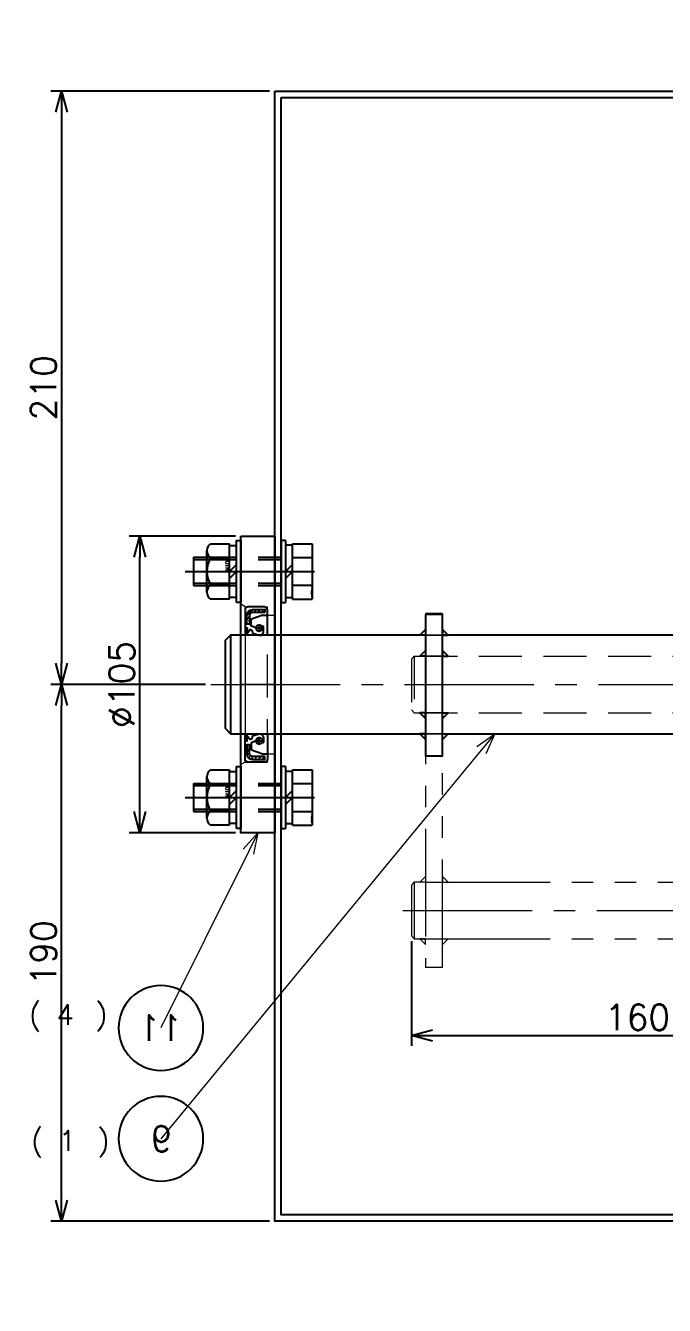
# Model space of a CAD drawing. Header units: millimetres. Extents: x 0 to 38884, y -3675 to 8056.
# Drawn here: x 9601.6 to 9827.7, y 2300.4 to 2753.3 of the extents above; entities that cross this region are included whole.
import ezdxf
from ezdxf import colors
from ezdxf.entities.mleader import LeaderData, LeaderLine
from ezdxf.enums import TextEntityAlignment as Align
from ezdxf.math import Vec2, Vec3

# ---------------------------------------------------------------- set-up
doc = ezdxf.new("R2010")
doc.units = ezdxf.units.MM
doc.header["$LTSCALE"] = 2.4
doc.header["$PDMODE"] = 99
doc.header["$PDSIZE"] = 1
for name, pattern in [('CENTER2', [28.575, 19.05, -3.175, 3.175, -3.175]), ('HIDDEN', [9.525, 6.35, -3.175]), ('PHANTOM2', [31.75, 15.875, -3.175, 3.175, -3.175, 3.175, -3.175])]:
    doc.linetypes.add(name, pattern=pattern)
for name, color, linetype, lineweight in [('04_HIDDEN', 2, 'HIDDEN', 13), ('05_CENTER', 4, 'CENTER2', 13), ('06_PHANTOM', 2, 'PHANTOM2', 13), ('07_TEXT', 3, 'Continuous', 13), ('08_DIM', 3, 'Continuous', 13)]:
    doc.layers.add(name, color=color, linetype=linetype, lineweight=lineweight)
doc.layers.add('10_DRAFT', color=8, linetype='Continuous', lineweight=0, plot=False)
doc.styles.add('KSS_TXT', font='txt.shx', dxfattribs={"bigfont": 'extfont2.shx'})
doc.styles.add('KSS_TXT_L', font='txt.shx', dxfattribs={"height": 3, "bigfont": 'extfont2.shx'})
doc.styles.get("Standard").update_dxf_attribs({"font": 'txt.shx', "bigfont": 'extfont2.shx'})
doc.dimstyles.new('KSS_DIM', dxfattribs={"dimscale": 2, "dimtxt": 3, "dimasz": 2.5, "dimexe": 1.25, "dimexo": 0.625, "dimtad": 1, "dimdsep": 46, "dimtxsty": 'KSS_TXT', "dimblk": 'OPEN30', "dimcen": 0, "dimazin": 2, "dimtfac": 0.75, "dimtmove": 0, "dimatfit": 3, "dimldrblk": 'OPEN30', "dimfxl": 1.25, "dimtolj": 1, "dimarcsym": 0})

# ---------------------------------------------------------------- blocks, each defined once
blk = doc.blocks.new('_Open30')
at = {"color": 0, "linetype": 'ByBlock', "lineweight": -2}
for p, q in [((-1, 0.268), (0, 0)), ((0, 0), (-1, -0.268)), ((0, 0), (-1, 0))]:
    blk.add_line(p, q, dxfattribs=at)
blk = doc.blocks.new('*D160')
at = {"layer": '08_DIM', "color": 0, "lineweight": -2, "transparency": 16777216}
for p, q in [((9615.87, 2520.11), (9610.55, 2520.11)), ((9614.3, 2337.61), (9614.3, 2512.61)), ((9687.87, 2330.11), (9610.55, 2330.11))]:
    blk.add_line(p, q, dxfattribs=at)
at = {"layer": 'Defpoints', "color": 0, "transparency": 16777216}
for p in [(9614.3, 2520.11), (9617.74, 2520.11), (9689.75, 2330.11)]:
    blk.add_point(p, dxfattribs=at)
at = {"layer": '08_DIM', "color": 0, "lineweight": -2, "transparency": 16777216, "xscale": 7.5, "yscale": 7.5, "zscale": 7.5}
for p, rotation in [((9614.3, 2520.11), 90), ((9614.3, 2330.11), 270)]:
    blk.add_blockref('_Open30', p, dxfattribs=dict(at, rotation=rotation))
at = {"layer": '08_DIM', "color": 0, "transparency": 16777216, "insert": (9607.92, 2425.11), "char_height": 9, "attachment_point": 5, "rotation": 90, "style": 'KSS_TXT'}
blk.add_mtext('\\A1;190', dxfattribs=at)
blk = doc.blocks.new('*D170')
at = {"layer": '08_DIM', "color": 0, "lineweight": -2, "transparency": 16777216}
for p, q in [((9687.87, 2730.11), (9610.55, 2730.11)), ((9614.3, 2722.61), (9614.3, 2527.61)), ((9665.27, 2520.11), (9610.55, 2520.11))]:
    blk.add_line(p, q, dxfattribs=at)
at = {"layer": 'Defpoints', "color": 0, "transparency": 16777216}
for p in [(9689.75, 2730.11), (9614.3, 2520.11), (9667.15, 2520.11)]:
    blk.add_point(p, dxfattribs=at)
at = {"layer": '08_DIM', "color": 0, "lineweight": -2, "transparency": 16777216, "xscale": 7.5, "yscale": 7.5, "zscale": 7.5}
for p, rotation in [((9614.3, 2730.11), 90), ((9614.3, 2520.11), 270)]:
    blk.add_blockref('_Open30', p, dxfattribs=dict(at, rotation=rotation))
at = {"layer": '08_DIM', "color": 0, "transparency": 16777216, "insert": (9607.92, 2625.11), "char_height": 9, "attachment_point": 5, "rotation": 90, "style": 'KSS_TXT'}
blk.add_mtext('\\A1;210', dxfattribs=at)
blk = doc.blocks.new('AM_BALLOON1')
at = {"transparency": 16777216}
blk.add_circle((0, 0), 5, dxfattribs=at)
blk.add_attdef('B_NUMBER', text='', height=3, dxfattribs=at).set_placement((0, 0), align=Align.MIDDLE_CENTER)
blk = doc.blocks.new('_OPEN')
at = {"color": 0, "linetype": 'ByBlock'}
for p, q in [((-1, 0.167), (0, 0)), ((0, 0), (-1, -0.167)), ((0, 0), (-1, 0))]:
    blk.add_line(p, q, dxfattribs=at)
blk = doc.blocks.new('A$C115E53E3_1')
at = {"color": 0}
for p, q in [((-533, 17.5), (-533, -17.5)), ((-468, -70), (-469, -71)), ((-469, -71), (-469, -89)), ((-464, -70), (-468, -70)), ((-468, -70), (-468, -90)), ((-458, -70), (-319.5, -70)), ((-469, -89), (-468, -90)), ((-468, -90), (-464, -90)), ((-458, -90), (-319.5, -90))]:
    blk.add_line(p, q, dxfattribs=at)
blk.add_lwpolyline([(-458, -100), (-458, 25.11), (-464, 25.11), (-464, -100)], close=True, dxfattribs=at)
at = {"color": 3}
for points in [[(-464, 17.5), (-466, 17.5), (-466, 17.5), (-464, 19.5)], [(-458, 17.5), (-456, 17.5), (-456, 17.5), (-458, 19.5)], [(-464, -17.5), (-466, -17.5), (-466, -17.5), (-464, -19.5)], [(-458, -17.5), (-456, -17.5), (-456, -17.5), (-458, -19.5)], [(-464, -70), (-466, -70), (-466, -70), (-464, -68)], [(-458, -70), (-456, -70), (-456, -70), (-458, -68)], [(-464, -90), (-466, -90), (-466, -90), (-464, -92)], [(-458, -90), (-456, -90), (-456, -90), (-458, -92)]]:
    blk.add_lwpolyline(points, close=True, dxfattribs=at)
at = {"color": 0}
for points in [[(-464.5, 17.5), (-533, 17.5), (-535, 15.5), (-535, -15.5), (-533, -17.5), (-464.5, -17.5)], [(-320, 17.5), (-458.5, 17.5)], [(-458.5, -17.5), (-320, -17.5)]]:
    blk.add_lwpolyline(points, dxfattribs=at)
at = {"layer": '04_HIDDEN'}
for p, q in [((-458, 17.5), (-464, 17.5)), ((-464, 17.5), (-458, 17.5)), ((-458, -17.5), (-464, -17.5)), ((-464, -17.5), (-458, -17.5))]:
    blk.add_line(p, q, dxfattribs=at)
for points in [[(-464, -70), (-458, -70)], [(-464, -90), (-458, -90)]]:
    blk.add_lwpolyline(points, dxfattribs=at)
at = {"layer": '05_CENTER'}
for p, q in [((-540, 0), (5, 0)), ((-472, -80), (-306, -80))]:
    blk.add_line(p, q, dxfattribs=at)
blk = doc.blocks.new('M10Nza_1_1_1')
at = {"color": 0}
for p, q in [((-9.8, 4), (-9.8, 10.69)), ((-7.35, 12), (7.35, 12)), ((-4.9, 4), (-4.9, 10.69)), ((4.9, 10.69), (4.9, 4)), ((9.8, 10.69), (9.8, 4)), ((-9.8, 4), (9.8, 4)), ((-9.2, 1.5), (-9.2, 4)), ((0, 1.5), (-2.5, 4)), ((0, 4), (2.5, 1.5)), ((9.2, 4), (9.2, 1.5))]:
    blk.add_line(p, q, dxfattribs=at)
at = {"color": 0, "linetype": 'CENTER2'}
blk.add_line((0, 12), (0, 0), dxfattribs=at)
at = {"color": 0}
blk.add_lwpolyline([(-11, 1.5), (11, 1.5), (11, 0), (-11, 0)], close=True, dxfattribs=at)
for centre, radius, start, end in [((-7.35, 9.06), 2.94, 33.626, 146.374), ((0, 2.2), 9.8, 60, 120), ((7.35, 9.06), 2.94, 33.626, 146.374)]:
    blk.add_arc(centre, radius, start, end, dxfattribs=at)
at = {"layer": '10_DRAFT', "style": 'KSS_TXT'}
blk.add_text('M10', height=1.25, dxfattribs=at).set_placement((0.26, 4.12))
blk = doc.blocks.new('A$C1A3C2C0C_1_1_1')
at = {"color": 0, "linetype": 'CENTER2'}
blk.add_line((0, -34), (0, 14), dxfattribs=at)
at = {"color": 0}
for p, q in [((-9.81, 11), (9.81, 11)), ((-9.81, 4), (-9.81, 11)), ((-4.91, 4), (-4.91, 11)), ((4.91, 4), (4.91, 11)), ((9.81, 4), (9.81, 11)), ((-11, 1.5), (11, 1.5)), ((-11, 1.5), (-11, 0)), ((9.81, 4), (-9.81, 4)), ((-9.25, 4), (-9.25, 1.5)), ((0, 1.5), (-2.5, 4)), ((0, 4), (2.5, 1.5)), ((9.25, 1.5), (9.25, 4)), ((11, 0), (11, 1.5)), ((-11, 0), (11, 0))]:
    blk.add_line(p, q, dxfattribs=at)
at = {"color": 0, "linetype": 'HIDDEN'}
for p, q in [((-5, -31), (-5, 0)), ((-4.19, -31), (-4.19, 0)), ((4.19, -31), (4.19, 0)), ((5, -31), (5, 0)), ((-5, -31), (5, -31))]:
    blk.add_line(p, q, dxfattribs=at)
at = {"layer": '10_DRAFT', "style": 'KSS_TXT_L'}
blk.add_text('BT-M10x35L,SW,PW', height=0.3, dxfattribs=at).set_placement((5.1, 10.66))
blk = doc.blocks.new('A$C31470147_1')
at = {"color": 0}
blk.add_lwpolyline([(0, 52.5), (12, 52.5), (12, -52.5), (0, -52.5)], close=True, dxfattribs=at)
at = {"layer": '04_HIDDEN'}
for p, q in [((1.5, 27.5), (0, 28.37)), ((9.5, -27.5), (9.5, 27.5)), ((9.5, 24.5), (12, 24.5)), ((9.5, -24.5), (12, -24.5)), ((1.5, -27.5), (0, -28.37))]:
    blk.add_line(p, q, dxfattribs=at)
for points in [[(1.5, 27.5), (9.5, 27.5)], [(1.5, -27.5), (9.5, -27.5)]]:
    blk.add_lwpolyline(points, dxfattribs=at)
at = {"layer": '05_CENTER'}
for p, q in [((18, 40), (-6, 40)), ((18, -40), (-6, -40))]:
    blk.add_line(p, q, dxfattribs=at)
at = {"layer": '10_DRAFT'}
for p, q in [((1.5, 27.5), (1.5, -27.5)), ((12, 0), (0, 0))]:
    blk.add_line(p, q, dxfattribs=at)
blk = doc.blocks.new('AE2081E0a_1')
h = blk.add_hatch()
h.set_pattern_fill('ANSI31', color=0, scale=0.3)
h.set_pattern_definition([(45, (-28499.78175, -6159.2461), (-0.67351921, 0.67351921), [])])
edge = h.paths.add_edge_path()
edge.add_line((0.61, 24.5), (0.61, 22.39))
edge.add_line((0.61, 22.39), (1.61, 22.39))
edge.add_line((1.61, 22.39), (1.61, 24.5))
edge.add_arc((2.61, 24.5), 1, 90, 180, ccw=False)
edge.add_line((2.61, 25.5), (7.05, 25.5))
edge.add_line((7.05, 25.5), (7.05, 26.5))
edge.add_line((7.05, 26.5), (2.61, 26.5))
edge.add_arc((2.61, 24.5), 2, 90, 180)
h = blk.add_hatch()
h.set_pattern_fill('ANSI31', color=0, scale=0.3)
h.set_pattern_definition([(45, (-28499.78175, -6156.2461), (-0.67351921, 0.67351921), [])])
edge = h.paths.add_edge_path()
edge.add_line((0.61, -24.5), (0.61, -22.39))
edge.add_line((0.61, -22.39), (1.61, -22.39))
edge.add_line((1.61, -22.39), (1.61, -24.5))
edge.add_arc((2.61, -24.5), 1, 180, 270)
edge.add_line((2.61, -25.5), (7.05, -25.5))
edge.add_line((7.05, -25.5), (7.05, -26.5))
edge.add_line((7.05, -26.5), (2.61, -26.5))
edge.add_arc((2.61, -24.5), 2, 180, 270, ccw=False)
at = {"color": 0}
for p, q in [((0.98, 27.49), (0.06, 27.03)), ((6.97, 27.5), (1.02, 27.5)), ((7.72, 27), (7.03, 27.48)), ((0, 26.94), (0, 20.1)), ((2.17, 20.74), (2.17, 23.1)), ((2.24, 23.19), (5.98, 24.49)), ((6.02, 24.5), (7.9, 24.5)), ((7.76, 27), (7.72, 27)), ((7.86, 26.71), (7.86, 26.9)), ((8, 26.5), (7.86, 26.71)), ((8, 24.6), (8, 26.5)), ((0.8, 19.17), (0, 17.78)), ((0.1, 20), (0.55, 20)), ((0.29, 17.5), (1.65, 19.38)), ((0.8, 19.75), (0.8, 19.17)), ((1.77, 19.42), (2.46, 19.13)), ((3.9, 20), (2.24, 20.65)), ((2.55, 19.03), (2.67, 18.49)), ((2.67, 18.49), (2.67, 18.16)), ((2.67, 18.16), (5, 17.5)), ((3.62, 20), (6.38, 20)), ((5, 21.38), (5, 18.63)), ((5.84, 17.5), (6.48, 18.49)), ((6.4, 20.52), (5.97, 20.52)), ((6.5, 18.54), (6.5, 20.42)), ((0, 17.78), (0.29, 17.5)), ((5, 17.5), (5.84, 17.5)), ((0, -17.78), (0.29, -17.5)), ((0.8, -19.17), (0, -17.78)), ((0.29, -17.5), (1.65, -19.38)), ((2.67, -18.16), (5, -17.5)), ((5, -17.5), (5.84, -17.5)), ((5.84, -17.5), (6.48, -18.49)), ((0, -26.94), (0, -20.1)), ((0.1, -20), (0.55, -20)), ((0.8, -19.75), (0.8, -19.17)), ((1.77, -19.42), (2.46, -19.13)), ((2.17, -20.74), (2.17, -23.1)), ((3.9, -20), (2.24, -20.65)), ((2.55, -19.03), (2.67, -18.49)), ((2.67, -18.49), (2.67, -18.16)), ((3.62, -20), (6.38, -20)), ((5, -21.38), (5, -18.63)), ((6.4, -20.52), (5.97, -20.52)), ((6.5, -18.54), (6.5, -20.42)), ((0.98, -27.49), (0.06, -27.03)), ((2.24, -23.19), (5.98, -24.49)), ((6.02, -24.5), (7.9, -24.5)), ((7.72, -27), (7.03, -27.48)), ((7.76, -27), (7.72, -27)), ((8, -26.5), (7.86, -26.71)), ((7.86, -26.71), (7.86, -26.9)), ((8, -24.6), (8, -26.5)), ((6.97, -27.5), (1.02, -27.5))]:
    blk.add_line(p, q, dxfattribs=at)
for points in [[(8, 17.5), (8, 24.6), (8, 26.5), (7.86, 26.71), (7.86, 26.9, 0.414214), (7.76, 27), (7.72, 27), (7.03, 27.48, 0.152216), (6.97, 27.5), (1.02, 27.5, 0.116434), (0.98, 27.49), (0.06, 27.03, 0.284079), (0, 26.94), (0, 20.1), (0, 17.5)], [(8, -17.5), (8, -24.6), (8, -26.5), (7.86, -26.71), (7.86, -26.9, -0.414214), (7.76, -27), (7.72, -27), (7.03, -27.48, -0.152216), (6.97, -27.5), (1.02, -27.5, -0.116434), (0.98, -27.49), (0.06, -27.03, -0.284079), (0, -26.94), (0, -20.1), (0, -17.5)]]:
    blk.add_lwpolyline(points, format="xyb", dxfattribs=at)
for points in [[(7.05, 25.5), (2.61, 25.5, 0.414214), (1.61, 24.5), (1.61, 21.39), (0.61, 21.39), (0.61, 24.5, -0.414214), (2.61, 26.5), (7.05, 26.5)], [(7.05, -25.5), (2.61, -25.5, -0.414214), (1.61, -24.5), (1.61, -21.39), (0.61, -21.39), (0.61, -24.5, 0.414214), (2.61, -26.5), (7.05, -26.5)]]:
    blk.add_lwpolyline(points, format="xyb", close=True, dxfattribs=at)
for centre in [(5, 20), (5, -20)]:
    blk.add_circle(centre, 1.1, dxfattribs=at)
for centre, radius, start, end in [((1.02, 27.4), 0.1, 90, 116.5651), ((6.97, 27.4), 0.1, 55.3804, 90), ((0.1, 26.94), 0.1, 116.5651, 180), ((2.27, 23.1), 0.1, 109.2148, 180), ((6.02, 24.4), 0.1, 90, 109.2148), ((7.76, 26.9), 0.1, 0, 90), ((7.9, 24.6), 0.1, 270, 0), ((0.1, 20.1), 0.1, 180, 270), ((0.55, 19.75), 0.25, 360, 90), ((1.73, 19.32), 0.1, 67.8846, 144.2185), ((2.27, 20.74), 0.1, 180, 248.6602), ((2.4, 19), 0.15, 12.9875, 67.8846), ((5, 20), 1.1, 180, 28.1885), ((6.4, 20.42), 0.1, 360, 90), ((6.4, 18.54), 0.1, 326.8702, 0), ((0.1, -20.1), 0.1, 90, 180), ((0.55, -19.75), 0.25, 270, 0), ((1.73, -19.32), 0.1, 215.7815, 292.1154), ((2.27, -20.74), 0.1, 111.3398, 180), ((2.4, -19), 0.15, 292.1154, 347.0125), ((5, -20), 1.1, 331.8115, 180), ((6.4, -20.42), 0.1, 270, 0), ((6.4, -18.54), 0.1, 360, 33.1298), ((0.1, -26.94), 0.1, 180, 243.4349), ((2.27, -23.1), 0.1, 180, 250.7852), ((6.02, -24.4), 0.1, 250.7852, 270), ((7.76, -26.9), 0.1, 270, 360), ((7.9, -24.6), 0.1, 360, 90), ((1.02, -27.4), 0.1, 243.4349, 270), ((6.97, -27.4), 0.1, 270, 304.6196)]:
    blk.add_arc(centre, radius, start, end, dxfattribs=at)
at = {"layer": '10_DRAFT'}
blk.add_line((0, 0), (8, 0), dxfattribs=at)
for points in [[(8, 17.5), (0, 17.5)], [(8, -17.5), (0, -17.5)]]:
    blk.add_lwpolyline(points, dxfattribs=at)
blk = doc.blocks.new('A$C4F32109C_1')
at = {"color": 0}
blk.add_line((-533, 17.5), (-533, -17.5), dxfattribs=at)
blk.add_lwpolyline([(-464, 24.75), (-464, -25.25), (-458, -25.25), (-458, 24.75)], close=True, dxfattribs=at)
at = {"color": 3}
for points in [[(-464, 17.5), (-466, 17.5), (-466, 17.5), (-464, 19.5)], [(-458, 17.5), (-456, 17.5), (-456, 17.5), (-458, 19.5)], [(-464, 10), (-466, 10), (-466, 10), (-464, 12)], [(-458, 10), (-456, 10), (-456, 10), (-458, 12)], [(-464, -10), (-466, -10), (-466, -10), (-464, -12)], [(-458, -10), (-456, -10), (-456, -10), (-458, -12)], [(-464, -17.5), (-466, -17.5), (-466, -17.5), (-464, -19.5)], [(-458, -17.5), (-456, -17.5), (-456, -17.5), (-458, -19.5)]]:
    blk.add_lwpolyline(points, close=True, dxfattribs=at)
at = {"color": 0}
for points in [[(-464, 17.5), (-533, 17.5), (-535, 15.5), (-535, -15.5), (-533, -17.5), (-464, -17.5)], [(-320, 17.5), (-458, 17.5)], [(-401.6, 17.5), (-458, 17.5)], [(-458, -17.5), (-401.6, -17.5)], [(-458, -17.5), (-320, -17.5)]]:
    blk.add_lwpolyline(points, dxfattribs=at)
at = {"layer": '04_HIDDEN'}
for p, q in [((-464, 17.5), (-458, 17.5)), ((-468, 10), (-469, 9)), ((-468, 10), (-468, -10)), ((-469, 9), (-469, -9)), ((-469, -9), (-468, -10)), ((-464, -17.5), (-458, -17.5))]:
    blk.add_line(p, q, dxfattribs=at)
for points in [[(-468, 10), (-310, 10)], [(-458, 10), (-464, 10)], [(-468, -10), (-310, -10)], [(-458, -10), (-464, -10)]]:
    blk.add_lwpolyline(points, dxfattribs=at)
at = {"layer": '05_CENTER'}
blk.add_line((-540, 0), (5, 0), dxfattribs=at)
blk = doc.blocks.new('A$C7099078F_1')
for name, p, rotation in [('A$C1A3C2C0C_1_1_1', (-397.7, 40), 270), ('M10Nza_1_1_1', (-412, 40), 90), ('A$C1A3C2C0C_1_1_1', (-397.7, -40), 270), ('M10Nza_1_1_1', (-412, -40), 90)]:
    blk.add_blockref(name, p, dxfattribs=dict(rotation=rotation))
for name, p in [('A$C31470147_1', (-412, 0)), ('A$C4F32109C_1', (117.4, 0))]:
    blk.add_blockref(name, p)
at = {"color": 4}
blk.add_blockref('AE2081E0a_1', (-410.5, 0), dxfattribs=at)
blk = doc.blocks.new('*U33')
at = {"layer": '07_TEXT', "color": 0, "style": 'KSS_TXT'}
for s, p in [('(', (44.94, 0.95)), (')', (54.71, 0.95))]:
    blk.add_text(s, height=3, dxfattribs=at).set_placement(p)
blk.add_attdef('補助材料名', (1.87, 1), '', height=3, dxfattribs=at)
blk.add_attdef('個数', text='', height=3, dxfattribs=at).set_placement((50.31, 0.95), align=Align.CENTER)
blk = doc.blocks.new('*U34')
at = {"layer": '07_TEXT', "color": 0, "style": 'KSS_TXT'}
for s, p in [('(', (61.12, 0.95)), (')', (70.89, 0.95))]:
    blk.add_text(s, height=3, dxfattribs=at).set_placement(p)
blk.add_attdef('補助材料名', (1.87, 1), '', height=3, dxfattribs=at)
blk.add_attdef('個数', text='', height=3, dxfattribs=at).set_placement((66.48, 0.95), align=Align.CENTER)
blk = doc.blocks.new('*D356')
at = {"layer": '08_DIM', "color": 0, "lineweight": -2, "transparency": 16777216}
for p, q in [((9675.87, 2572.61), (9638.23, 2572.61)), ((9641.98, 2475.11), (9641.98, 2565.11)), ((9675.87, 2467.61), (9638.23, 2467.61))]:
    blk.add_line(p, q, dxfattribs=at)
at = {"layer": 'Defpoints', "color": 0, "transparency": 16777216}
for p in [(9641.98, 2572.61), (9677.75, 2572.61), (9677.75, 2467.61)]:
    blk.add_point(p, dxfattribs=at)
at = {"layer": '08_DIM', "color": 0, "lineweight": -2, "transparency": 16777216, "xscale": 7.5, "yscale": 7.5, "zscale": 7.5}
for p, rotation in [((9641.98, 2572.61), 90), ((9641.98, 2467.61), 270)]:
    blk.add_blockref('_Open30', p, dxfattribs=dict(at, rotation=rotation))
at = {"layer": '08_DIM', "color": 0, "transparency": 16777216, "insert": (9635.6, 2520.11), "char_height": 9, "attachment_point": 5, "rotation": 90, "style": 'KSS_TXT'}
blk.add_mtext('\\A1;%%C105', dxfattribs=at)
blk = doc.blocks.new('*D374')
at = {"layer": '08_DIM', "color": 0, "lineweight": -2, "transparency": 16777216}
for p, q in [((9738.15, 2429.24), (9738.15, 2392.18)), ((9898.15, 2429.24), (9898.15, 2392.18)), ((9745.65, 2395.93), (9890.65, 2395.93))]:
    blk.add_line(p, q, dxfattribs=at)
at = {"layer": 'Defpoints', "color": 0, "transparency": 16777216}
for p in [(9738.15, 2431.11), (9898.15, 2431.11), (9898.15, 2395.93)]:
    blk.add_point(p, dxfattribs=at)
at = {"layer": '08_DIM', "color": 0, "lineweight": -2, "transparency": 16777216, "xscale": 7.5, "yscale": 7.5, "zscale": 7.5, "rotation": 180}
blk.add_blockref('_Open30', (9738.15, 2395.93), dxfattribs=at)
at = {"layer": '08_DIM', "color": 0, "lineweight": -2, "transparency": 16777216, "xscale": 7.5, "yscale": 7.5, "zscale": 7.5}
blk.add_blockref('_Open30', (9898.15, 2395.93), dxfattribs=at)
at = {"layer": '08_DIM', "color": 0, "transparency": 16777216, "insert": (9818.15, 2402.3), "char_height": 9, "attachment_point": 5, "style": 'KSS_TXT'}
blk.add_mtext('\\A1;160', dxfattribs=at)

msp = doc.modelspace()

# ---------------------------------------------------------------- linework, layer by layer
at = {"color": 0}
for points in [[(9689.748, 2730.1117), (10089.748, 2730.1117), (10089.748, 2330.1117), (9689.748, 2330.1117)], [(9692.048, 2727.8117), (10087.448, 2727.8117), (10087.448, 2332.4117), (9692.048, 2332.4117)]]:
    msp.add_lwpolyline(points, close=True, dxfattribs=at)

# ---------------------------------------------------------------- block references
msp.add_blockref('A$C7099078F_1', (10089.748, 2520.1117))
at = {"layer": '06_PHANTOM'}
msp.add_blockref('A$C115E53E3_1', (10207.1484, 2520.1117), dxfattribs=at)
at = {"layer": '08_DIM', "color": 15, "xscale": 2.4, "yscale": 2.4, "zscale": 2.4}
for name, p, values in [('*U34', (9456.0622, 2397.382), {'補助材料名': 'BT-M10x35L,SW,PW(SUS)', '個数': '4'}), ('*U33', (9495.6348, 2352.7784), {'補助材料名': 'CS-M12x40L(SUS)', '個数': '1'})]:
    msp.add_blockref(name, p, dxfattribs=at).add_auto_attribs(values)

# ---------------------------------------------------------------- dimensions: what is measured, and where the dimension line sits
at = {"layer": '08_DIM', "color": 1}
for p1, p2, picture, middle in [((9689.748, 2730.1117), (9667.1484, 2520.1117), '*D170', (9607.9236, 2625.1117)), ((9689.748, 2330.1117), (9617.7447, 2520.1117), '*D160', (9607.9236, 2425.1117))]:
    dim = msp.add_linear_dim(base=(9614.2986, 2520.1117), p1=p1, p2=p2, angle=90, dimstyle='KSS_DIM', override={"dimscale": 3}, dxfattribs=at)
    dim.commit()
    dim.dimension.update_dxf_attribs({"geometry": picture, "text_midpoint": middle})
at = {"layer": '08_DIM'}
dim = msp.add_linear_dim(base=(9641.9817, 2572.6117), p1=(9677.748, 2467.6117), p2=(9677.748, 2572.6117), angle=90, text='%%C<>', dimstyle='KSS_DIM', override={"dimscale": 3}, dxfattribs=at)
dim.commit()
dim.dimension.update_dxf_attribs({"geometry": '*D356', "text_midpoint": (9635.6005, 2520.1117)})
dim = msp.add_linear_dim(base=(9898.148, 2395.9297), p1=(9738.148, 2431.1117), p2=(9898.148, 2431.1117), dimstyle='KSS_DIM', override={"dimscale": 3}, dxfattribs=at)
dim.commit()
dim.dimension.update_dxf_attribs({"geometry": '*D374', "text_midpoint": (9818.148, 2402.3047)})

# ---------------------------------------------------------------- leaders
ml = msp.add_multileader_block('Standard', dxfattribs=at)
ml.set_content('AM_BALLOON1', color=256, scale=3)
ml.set_attribute('B_NUMBER', 'B', width=0)
ml.set_leader_properties(color=256, linetype='ByLayer', lineweight=-1)
ml.set_arrow_properties(name='OPEN')
ml.build(insert=Vec2(0, 0))
ml.multileader.update_dxf_attribs({"leader_type": 0, "has_dogleg": 0, "text_right_attachment_type": 6, "dogleg_length": 0, "arrow_head_size": 6, "scale": 3, "block_connection_type": 1})
ctx = ml.context
ctx.base_point, ctx.scale, ctx.char_height, ctx.arrow_head_size, ctx.landing_gap_size, ctx.plane_origin = Vec3(10430.3073, 2738.286), 3, 12, 6, 6, Vec3(10430.3073, 2738.286)
ctx.right_attachment, ctx.attachment_type = 6, 1
notes = []
notes.append((ctx, [(0, (0, 0, 0), (0, 0), (1, 0), 1, [])]))
ctx.block.insert = Vec3(10430.3073, 2738.286)
ml = msp.add_multileader_block('Standard', dxfattribs=at)
ml.set_content('AM_BALLOON1', color=256, scale=3)
ml.set_attribute('B_NUMBER', 'L', width=0)
ml.set_leader_properties(color=256, linetype='ByLayer', lineweight=-1)
ml.set_arrow_properties(name='OPEN')
ml.build(insert=Vec2(0, 0))
ml.multileader.update_dxf_attribs({"leader_type": 0, "has_dogleg": 0, "text_right_attachment_type": 6, "dogleg_length": 0, "arrow_head_size": 6, "scale": 3, "block_connection_type": 1})
ctx = ml.context
ctx.base_point, ctx.scale, ctx.char_height, ctx.arrow_head_size, ctx.landing_gap_size, ctx.plane_origin = Vec3(10446.325, 2647.0109), 3, 12, 6, 6, Vec3(10446.325, 2647.0109)
ctx.right_attachment, ctx.attachment_type = 6, 1
notes.append((ctx, [(0, (0, 0, 0), (0, 0), (1, 0), 1, [])]))
ctx.block.insert = Vec3(10446.325, 2647.0109)
ml = msp.add_multileader_block('Standard', dxfattribs=at)
ml.set_content('AM_BALLOON1', color=256, scale=3)
ml.set_attribute('B_NUMBER', 'I', width=0)
ml.set_leader_properties(color=256, linetype='ByLayer', lineweight=-1)
ml.set_arrow_properties(name='OPEN')
ml.build(insert=Vec2(0, 0))
ml.multileader.update_dxf_attribs({"leader_type": 0, "has_dogleg": 0, "text_right_attachment_type": 6, "dogleg_length": 0, "arrow_head_size": 6, "scale": 3, "block_connection_type": 1})
ctx = ml.context
ctx.base_point, ctx.scale, ctx.char_height, ctx.arrow_head_size, ctx.landing_gap_size, ctx.plane_origin = Vec3(10429.5372, 2608.367), 3, 12, 6, 6, Vec3(10429.5372, 2608.367)
ctx.right_attachment, ctx.attachment_type = 6, 1
notes.append((ctx, [(0, (0, 0, 0), (0, 0), (1, 0), 1, [])]))
ctx.block.insert = Vec3(10429.5372, 2608.367)
ml = msp.add_multileader_block('Standard', dxfattribs=at)
ml.set_content('AM_BALLOON1', color=256, scale=3)
ml.set_attribute('B_NUMBER', 'H', width=0)
ml.set_leader_properties(color=256, linetype='ByLayer', lineweight=-1)
ml.set_arrow_properties(name='OPEN')
ml.build(insert=Vec2(0, 0))
ml.multileader.update_dxf_attribs({"leader_type": 0, "has_dogleg": 0, "text_right_attachment_type": 6, "dogleg_length": 0, "arrow_head_size": 6, "scale": 3, "block_connection_type": 1})
ctx = ml.context
ctx.base_point, ctx.scale, ctx.char_height, ctx.arrow_head_size, ctx.landing_gap_size, ctx.plane_origin = Vec3(10445.8021, 2569.0443), 3, 12, 6, 6, Vec3(10445.8021, 2569.0443)
ctx.right_attachment, ctx.attachment_type = 6, 1
notes.append((ctx, [(0, (0, 0, 0), (0, 0), (1, 0), 1, [])]))
ctx.block.insert = Vec3(10445.8021, 2569.0443)
ml = msp.add_multileader_block('Standard', dxfattribs=at)
ml.set_content('AM_BALLOON1', color=256, scale=-3)
ml.set_attribute('B_NUMBER', '9', width=0)
ml.set_leader_properties(color=256, linetype='ByLayer', lineweight=-1)
ml.set_arrow_properties(name='OPEN30')
ml.build(insert=Vec2(0, 0))
ml.multileader.update_dxf_attribs({"has_dogleg": 0, "text_right_attachment_type": 6, "dogleg_length": 0, "arrow_head_size": 7.5, "scale": 3, "block_connection_type": 1})
ctx = ml.context
ctx.base_point, ctx.scale, ctx.char_height, ctx.arrow_head_size, ctx.landing_gap_size, ctx.plane_origin = Vec3(9649.4486, 2359.3407), 3, 12, 7.5, 6, Vec3(9627.1092, 2697.263)
ctx.right_attachment, ctx.text_align_type, ctx.attachment_type = 6, 2, 1
notes.append((ctx, [(0, (1, 1, 0), (9649.4486, 2359.3407), (-1, 0), 0, [(0, [(9767.6484, 2502.6117)], 0, [])])]))
ctx.block.insert, ctx.block.scale = Vec3(9649.4486, 2359.3407), Vec3(-3, 3, 3)
ml = msp.add_multileader_block('Standard', dxfattribs=at)
ml.set_content('AM_BALLOON1', color=256, scale=3)
ml.set_attribute('B_NUMBER', 'G', width=0)
ml.set_leader_properties(color=256, linetype='ByLayer', lineweight=-1)
ml.set_arrow_properties(name='OPEN')
ml.build(insert=Vec2(0, 0))
ml.multileader.update_dxf_attribs({"leader_type": 0, "has_dogleg": 0, "text_right_attachment_type": 6, "dogleg_length": 0, "arrow_head_size": 6, "scale": 3, "block_connection_type": 1})
ctx = ml.context
ctx.base_point, ctx.scale, ctx.char_height, ctx.arrow_head_size, ctx.landing_gap_size, ctx.plane_origin = Vec3(10453.2259, 2484.8045), 3, 12, 6, 6, Vec3(10453.2259, 2484.8045)
ctx.right_attachment, ctx.attachment_type = 6, 1
notes.append((ctx, [(0, (0, 0, 0), (0, 0), (1, 0), 1, [])]))
ctx.block.insert = Vec3(10453.2259, 2484.8045)
ml = msp.add_multileader_block('Standard', dxfattribs=at)
ml.set_content('AM_BALLOON1', color=256, scale=-3)
ml.set_attribute('B_NUMBER', '11', width=0)
ml.set_leader_properties(color=256, linetype='ByLayer', lineweight=-1)
ml.set_arrow_properties(name='OPEN30')
ml.build(insert=Vec2(0, 0))
ml.multileader.update_dxf_attribs({"has_dogleg": 0, "text_right_attachment_type": 6, "dogleg_length": 0, "arrow_head_size": 7.5, "scale": 3, "block_connection_type": 1})
ctx = ml.context
ctx.base_point, ctx.scale, ctx.char_height, ctx.arrow_head_size, ctx.landing_gap_size, ctx.plane_origin = Vec3(9649.4486, 2398.5443), 3, 12, 7.5, 6, Vec3(9627.1092, 2737.263)
ctx.right_attachment, ctx.text_align_type, ctx.attachment_type = 6, 2, 1
notes.append((ctx, [(0, (1, 1, 0), (9649.4486, 2398.5443), (-1, 0), 0, [(0, [(9683.748, 2467.6117)], 0, [])])]))
ctx.block.insert, ctx.block.scale = Vec3(9649.4486, 2398.5443), Vec3(-3, 3, 3)
ml = msp.add_multileader_block('Standard', dxfattribs=at)
ml.set_content('AM_BALLOON1', color=256, scale=3)
ml.set_attribute('B_NUMBER', 'M', width=0)
ml.set_leader_properties(color=256, linetype='ByLayer', lineweight=-1)
ml.set_arrow_properties(name='OPEN')
ml.build(insert=Vec2(0, 0))
ml.multileader.update_dxf_attribs({"leader_type": 0, "has_dogleg": 0, "text_right_attachment_type": 6, "dogleg_length": 0, "arrow_head_size": 6, "scale": 3, "block_connection_type": 1})
ctx = ml.context
ctx.base_point, ctx.scale, ctx.char_height, ctx.arrow_head_size, ctx.landing_gap_size, ctx.plane_origin = Vec3(10331.1225, 2418.1205), 3, 12, 6, 6, Vec3(10327.6221, 2438.1106)
ctx.right_attachment, ctx.attachment_type = 6, 1
notes.append((ctx, [(0, (0, 0, 0), (0, 0), (1, 0), 1, [])]))
ctx.block.insert = Vec3(10331.1225, 2418.1205)
ml = msp.add_multileader_block('Standard', dxfattribs=at)
ml.set_content('AM_BALLOON1', color=256, scale=3)
ml.set_attribute('B_NUMBER', 'U', width=0)
ml.set_leader_properties(color=256, linetype='ByLayer', lineweight=-1)
ml.set_arrow_properties(name='OPEN')
ml.build(insert=Vec2(0, 0))
ml.multileader.update_dxf_attribs({"leader_type": 0, "has_dogleg": 0, "text_right_attachment_type": 6, "dogleg_length": 0, "arrow_head_size": 6, "scale": 3, "block_connection_type": 1})
ctx = ml.context
ctx.base_point, ctx.scale, ctx.char_height, ctx.arrow_head_size, ctx.landing_gap_size, ctx.plane_origin = Vec3(10338.3343, 2380.9736), 3, 12, 6, 6, Vec3(10334.834, 2400.9636)
ctx.right_attachment, ctx.attachment_type = 6, 1
notes.append((ctx, [(0, (0, 0, 0), (0, 0), (1, 0), 1, [])]))
ctx.block.insert = Vec3(10338.3343, 2380.9736)
for ctx, leaders in notes:
    for number, flags, end, landing, length, lines in leaders:
        leader = LeaderData()
        leader.index, (leader.has_last_leader_line, leader.has_dogleg_vector, leader.attachment_direction) = number, flags
        leader.last_leader_point, leader.dogleg_vector, leader.dogleg_length = Vec3(end), Vec3(landing), length
        for number, points, colour, breaks in lines:
            line = LeaderLine()
            line.index, line.vertices, line.color, line.breaks = number, Vec3.list(points), colors.encode_raw_color(colour), breaks
            leader.lines.append(line)
        ctx.leaders.append(leader)

doc.saveas('drawing.dxf')
